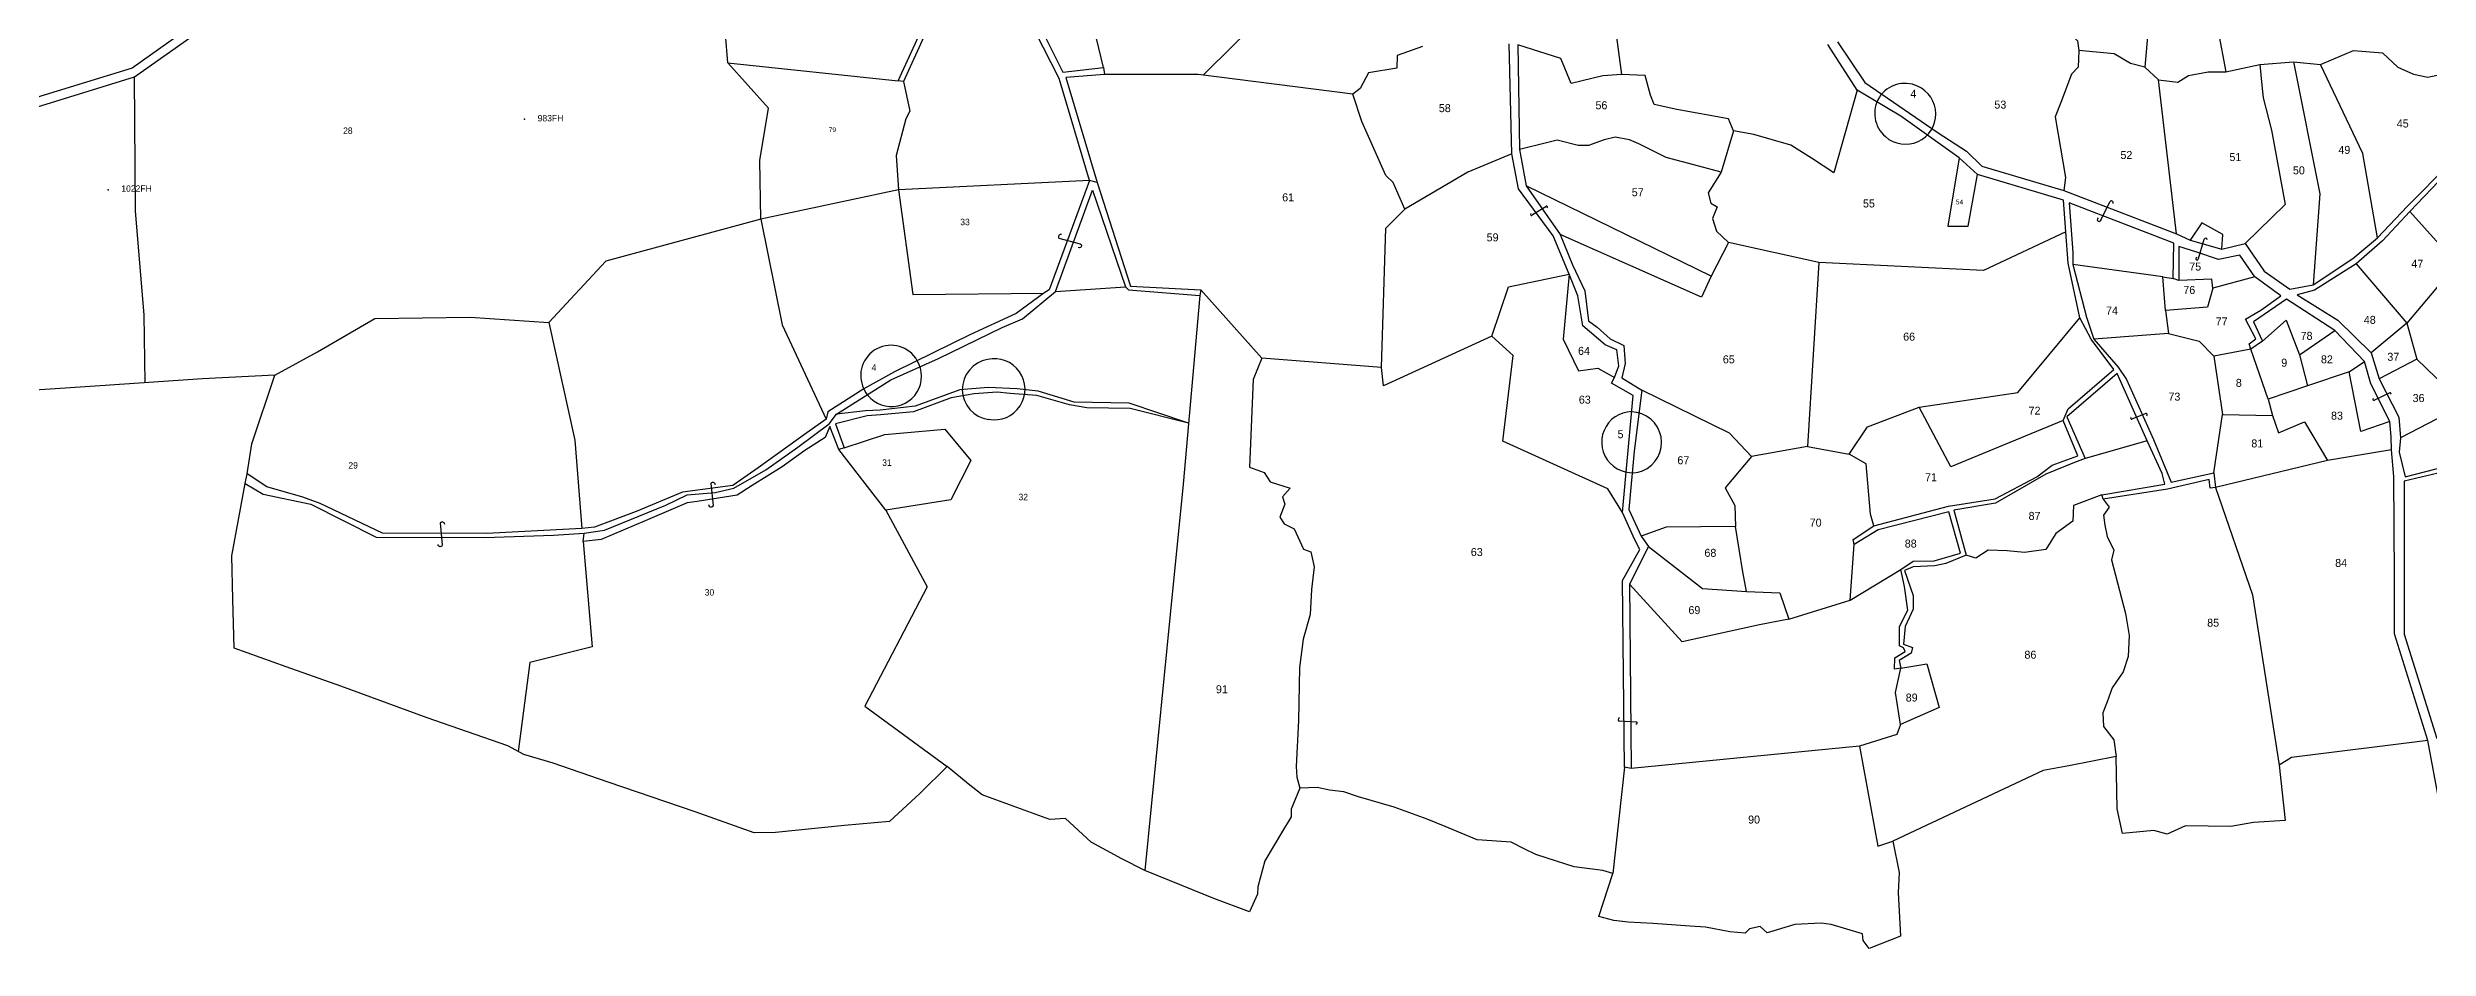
# Model space of a CAD drawing. Extents: x 149058 to 155632, y 177514 to 180719.
# Drawn here: x 152835 to 154323, y 177514 to 178077 of the extents above; entities that cross this region are included whole.
import ezdxf

# ---------------------------------------------------------------- set-up
doc = ezdxf.new("R2010")
doc.units = 0
doc.header["$MEASUREMENT"] = 0
for name, color, linetype in [('BORDER-B', 3, 'CONTINUOUS'), ('LINK', 4, 'CONTINUOUS'), ('NO', 1, 'CONTINUOUS'), ('PARCEL', 6, 'CONTINUOUS'), ('ROAD', 2, 'CONTINUOUS'), ('TRIG-P', 2, 'CONTINUOUS'), ('TRIG-T', 1, 'CONTINUOUS')]:
    doc.layers.add(name, color=color, linetype=linetype)

msp = doc.modelspace()

# ---------------------------------------------------------------- linework, layer by layer
at = {"layer": 'BORDER-B'}
for points in [[(153491, 177992.7), (153486.1, 177993.9), (153366.8, 177988), (153280.7, 177969.6), (153280.2, 178006.4), (153285.6, 178039.1), (153260.1, 178067.4), (153254.4, 178139.3)], [(153491, 177992.7), (153486.1, 177993.9), (153366.8, 177988), (153280.7, 177969.6), (153280.2, 178006.4), (153285.6, 178039.1), (153260.1, 178067.4), (153254.4, 178139.3)], [(153814.4, 178091.1), (153818.6, 178060.1), (153806.9, 178059.4), (153787.3, 178054.5), (153780.7, 178070.2), (153753.9, 178078.7)], [(153814.4, 178091.1), (153818.6, 178060.1), (153806.9, 178059.4), (153787.3, 178054.5), (153780.7, 178070.2), (153753.9, 178078.7)], [(153694.2, 178077.6), (153678.5, 178072), (153678.2, 178064.2), (153660.6, 178061.2), (153655.3, 178051.4), (153650.8, 178047.8), (153554.1, 178060.2), (153495.6, 178060.2), (153471.4, 178058.3), (153491, 177992.7), (153511.9, 177927.7), (153555.7, 177925.4), (153555.1, 177921.9), (153544.7, 177804), (153536.5, 177722.4), (153520.7, 177562.4)], [(153694.2, 178077.6), (153678.5, 178072), (153678.2, 178064.2), (153660.6, 178061.2), (153655.3, 178051.4), (153650.8, 178047.8), (153554.1, 178060.2), (153495.6, 178060.2), (153471.4, 178058.3), (153491, 177992.7)], [(153491, 177992.7), (153511.9, 177927.7), (153555.7, 177925.4), (153555.1, 177921.9), (153544.7, 177804), (153536.5, 177722.4), (153520.7, 177562.4)], [(153132.7, 177634.9), (153122.6, 177640.2), (153072.3, 177657.8), (153018.2, 177677.7), (152984.2, 177689.8), (152951.6, 177701.3), (152950.7, 177732.1), (152950.2, 177759.2), (152958.5, 177804.4), (152959.7, 177810.5), (152962.7, 177829.2), (152977.1, 177872.1), (152931.9, 177869.8), (152867.9, 177865.4), (152801.9, 177861.1)], [(154329.9, 177604.4), (154322.7, 177643.6), (154237.4, 177633.1), (154229.6, 177628.3), (154233.5, 177593.7), (154213.6, 177592.3), (154199.5, 177589.8), (154171.2, 177590.3), (154159.6, 177585), (154151.3, 177587.4), (154131.8, 177585.5), (154128.4, 177601), (154127.9, 177633.6), (154098.2, 177627.8), (154082.2, 177624.9), (153988.2, 177580.6), (153992.1, 177561.1), (153991.6, 177548.5), (153993.1, 177521.2), (153973.4, 177513.6)], [(153520.7, 177562.4), (153506.4, 177569.6), (153487.2, 177580), (153471.2, 177594.9), (153461.3, 177594.2), (153438.5, 177602.5), (153419.1, 177609.7), (153410.3, 177616.6), (153397.3, 177627.3), (153380.4, 177610.6), (153361.2, 177593), (153333.1, 177590.5), (153290, 177586.1), (153276.6, 177586), (153239.8, 177599), (153185.3, 177617.5), (153151, 177629.5), (153132.7, 177634.9)], [(153973.4, 177513.6), (153969.7, 177518.5), (153969.3, 177522.7), (153949.6, 177528.5), (153943.5, 177529.4), (153927.1, 177528.5), (153909.7, 177523.4), (153905.3, 177527.3), (153898.6, 177525.9), (153896, 177523.1), (153886.4, 177523.9), (153871.1, 177526.9), (153861.6, 177527.6), (153838.2, 177529.2), (153822.9, 177530.1), (153813.9, 177531), (153804.6, 177533.6), (153813.2, 177560.5), (153807.1, 177562.3), (153789.1, 177564.6), (153772.2, 177570), (153765.2, 177572.3), (153758.2, 177575.7), (153749.7, 177580.1), (153728.4, 177581.5), (153708.4, 177589.9), (153697.3, 177594.5), (153676.5, 177602), (153654.4, 177608.5), (153645.2, 177611.5), (153636.1, 177612.5), (153628.5, 177614.3), (153617.6, 177613.8), (153612.3, 177600.6), (153612.3, 177595.8), (153606.2, 177585.8), (153595.8, 177568.4), (153591.4, 177552.2), (153591.2, 177547.6), (153586.1, 177536.5), (153563.8, 177544.8), (153543.9, 177552.9), (153520.7, 177562.4)]]:
    msp.add_lwpolyline(points, dxfattribs=at)
at = {"layer": 'LINK'}
for points in [[(153771.4, 177977.4), (153763.1, 177972.3)], [(154118.3, 177969.1), (154123.9, 177980.6)], [(154179.2, 177945.1), (154182.9, 177957.1)], [(154298.8, 177861), (154289.2, 177856.4)], [(154146.3, 177848.2), (154137.7, 177844.6)], [(153827.8, 177655.2), (153817.4, 177655.7)]]:
    msp.add_lwpolyline(points, dxfattribs=at)
for points in [[(153468.7, 177960, 0.694851), (153467, 177957.7), (153480.4, 177954.2, -1.008348), (153479.2, 177951.9)], [(153252.4, 177803.6, 0.694851), (153249.6, 177804.4), (153250.9, 177790.7, -1.008348), (153248.3, 177791)], [(153083.2, 177778.8, 0.694851), (153080.4, 177779.7), (153081.7, 177765.9, -1.008348), (153079.1, 177766.3)]]:
    msp.add_lwpolyline(points, format="xyb", dxfattribs=at)
for centre, radius, start, end in [((153762.5, 177972.7), 0.669, 116.9231, 320.8074), ((153771.9, 177977.3), 0.483, 293.6479, 161.5822), ((154117.2, 177969.5), 1.21, 124.8278, 344.1199), ((154124.8, 177979.9), 1.16, 334.8501, 143.2438), ((154183.8, 177956.8), 0.948, 1.3592, 162.3873), ((154178.4, 177944.9), 0.818, 98.5343, 10.4136), ((154288.9, 177857), 0.66, 119.0275, 295.3541), ((154299.1, 177860.6), 0.5, 297.4998, 130.4107), ((154137.6, 177845.3), 0.742, 133.3543, 275.4169), ((154146.3, 177847.3), 0.897, 317.9874, 92.065), ((153817.7, 177656.7), 1.08, 108.691, 255.7162), ((153827.9, 177654.6), 0.558, 231.6554, 101.1323)]:
    msp.add_arc(centre, radius, start, end, dxfattribs=at)
at = {"layer": 'PARCEL'}
for points in [[(154202, 178164), (154201.2, 178150.6), (154202.4, 178139.7), (154203.9, 178130.3), (154206.1, 178122.1), (154207.2, 178115.7), (154203.9, 178110.8), (154200.9, 178105.9), (154200.5, 178101.1), (154191.5, 178087.2), (154196.3, 178061.8)], [(153494.9, 178064.5), (153487.4, 178095.5), (153528.5, 178130.9), (153561.5, 178124.4), (153563.5, 178141.9), (153583.2, 178146.1), (153592.2, 178140.1), (153596.4, 178098.5), (153557.3, 178059.8)], [(154152.6, 178144), (154145.7, 178064.8)], [(154071.8, 178083.1), (154098.4, 178086.9), (154103.7, 178081.2), (154104.4, 178075.2), (154104, 178064.8), (154099.9, 178060.3), (154093.2, 178042.6), (154089.8, 178033.6), (154096.2, 177995.8), (154095.2, 177987.5)], [(154165.5, 177960.5), (154154.3, 178056.9), (154145.7, 178064.8), (154136.7, 178067), (154126.5, 178073), (154104.4, 178075.2)], [(154154.3, 178056.9), (154166.3, 178055.4), (154173, 178059.5), (154185.4, 178061.8), (154196.3, 178061.8), (154217.7, 178066.3), (154238.7, 178068.1), (154255.5, 178066.3), (154276.2, 178075.2), (154294.2, 178073.7), (154303.9, 178064.8), (154313.7, 178060.3), (154322.7, 178058.4), (154336.2, 178061.4)], [(152896, 177867.3), (152895.3, 177909.8), (152890, 177974.7), (152889.4, 178058.7)], [(153260.1, 178067.4), (153366.7, 178056.1)], [(153966, 178050.3), (153951.3, 177998.6), (153937.5, 178007.8), (153924.4, 178016), (153901.4, 178022.6), (153888.6, 178024.9), (153885.6, 178032.4), (153853.2, 178038.3), (153839.1, 178041.3), (153836.8, 178047.2), (153833.5, 178059.6), (153818.6, 178060.1)], [(154217.7, 178066.3), (154218.9, 178053.5), (154219.6, 178045.6), (154224.9, 178025.4), (154233.5, 177978.9), (154208.4, 177954.4)], [(154238.7, 178068.1), (154255.2, 177985.6), (154251, 177928.7)], [(154291.2, 177957.9), (154281.9, 178010.7), (154255.5, 178066.3)], [(153369.9, 178055.7), (153374, 178037.2), (153371.3, 178032.5), (153365.3, 178009.5), (153366.8, 177988)], [(153750.2, 178010.5), (153722.6, 177999), (153683.2, 177976), (153676, 177992.7), (153671.4, 177997), (153656.3, 178030.8), (153650.8, 178047.8)], [(153888.6, 178024.9), (153881, 177999), (153866.9, 178002.9), (153846.6, 178008.2), (153829.5, 178016.7), (153823.6, 178019.3), (153814.8, 178020.9), (153807.9, 178019.3), (153798, 178015.7), (153791.5, 178015.7), (153778.4, 178019), (153771.8, 178017.3), (153754.9, 178013.2)], [(153881, 177999), (153872.8, 177986.2), (153874.5, 177979.6), (153878.4, 177977.3), (153875.5, 177970.1), (153878.1, 177962.2), (153885.6, 177955), (153874.8, 177934), (153868.6, 177920.9), (153780.3, 177960)], [(154029.8, 178008), (154022.6, 177965.3), (154035.4, 177965.3), (154041.2, 177997.5)], [(153366.8, 177988), (153375.7, 177922.5), (153457.7, 177923.3)], [(153874.8, 177934), (153759.1, 177990.5)], [(153280.7, 177969.6), (153184, 177943.4), (153148.2, 177905.1)], [(153280.7, 177969.6), (153294.2, 177903.5), (153321.6, 177844.5)], [(153737.6, 177896.5), (153670, 177865.4), (153668.7, 177876.8), (153671.3, 177964.1), (153683.2, 177976)], [(154311.4, 177974.5), (154340.7, 177941.7)], [(154096.3, 177961.7), (154045, 177937.5), (153941.9, 177942.5), (153885.6, 177955)], [(154193.8, 177950.9), (154194.5, 177960.1), (154181.4, 177967.3), (154174, 177956.6)], [(154362.3, 177962.3), (154340.7, 177941.7), (154309.4, 177904.7), (154287.2, 177886.1)], [(153941.9, 177942.5), (153935, 177827.6), (153961, 177822.6), (153972.4, 177839.9), (154004.8, 177852.2), (154066.4, 177861.3), (154105.1, 177908)], [(154156.9, 177933.5), (154100.7, 177941.3)], [(154277.8, 177941.8), (154309.4, 177904.7)], [(153464.9, 177924.4), (153508.7, 177927.3)], [(153668.7, 177876.8), (153593.8, 177882.7), (153555.7, 177925.4)], [(153819.3, 177786.2), (153810.1, 177801.1), (153744.5, 177830.9), (153751, 177884.4), (153737.6, 177896.5), (153748.1, 177927.4), (153786, 177935.3), (153782.2, 177894.6), (153791.7, 177874.9), (153803.9, 177876.5), (153814.3, 177870.6)], [(154188.2, 177926.5), (154184.8, 177914.6), (154158.7, 177912.5), (154156.9, 177933.5), (154163.5, 177932.5)], [(154214.5, 177933.7), (154188.2, 177926.5), (154187.6, 177932.2), (154167, 177931.3)], [(154158.7, 177912.5), (154160.5, 177898.2), (154113.9, 177894.6)], [(152977.1, 177872.1), (153003.7, 177886.6), (153039.5, 177907.6), (153099.2, 177908.4), (153148.2, 177905.1), (153164.6, 177831.5), (153168.9, 177776.3)], [(154160.5, 177898.2), (154179.7, 177893.4), (154188.8, 177884)], [(154219.2, 177893.4), (154234, 177906.4), (154242.5, 177884.9), (154264.4, 177900.1)], [(154309.4, 177904.7), (154315.8, 177882.2), (154345.3, 177853.6), (154345.5, 177818.2)], [(153593.8, 177882.7), (153588.5, 177869.3), (153586.2, 177814.5), (153595.4, 177811.2), (153599, 177805.3), (153611.5, 177801.4), (153606.9, 177796.1), (153608.2, 177791.5), (153605.2, 177783.3), (153607.9, 177779.1), (153614.1, 177776.1), (153620, 177763.3), (153624.6, 177761.7), (153626.6, 177752.2), (153624.9, 177738.1), (153624, 177722.4), (153619.7, 177707), (153617.4, 177689.3), (153616.7, 177656.2), (153615.4, 177627.3), (153615.8, 177620.8), (153617.6, 177613.8)], [(154222.8, 177857.2), (154211.9, 177888.4), (154188.8, 177884), (154194.2, 177847.5)], [(154242.5, 177884.9), (154247.4, 177865.4)], [(154298.8, 177843.2), (154280.8, 177836.9), (154273.5, 177874.2), (154283.1, 177880.6)], [(154315.8, 177882.2), (154292.1, 177869.8)], [(154273.5, 177874.2), (154247.4, 177865.4), (154222.8, 177857.2), (154225.5, 177846.9)], [(153935, 177827.6), (153899.9, 177821.2), (153886.2, 177835.8), (153831.3, 177862.8)], [(154094.6, 177843.8), (154024.4, 177814.8), (154004.8, 177852.2)], [(154345.3, 177853.6), (154305.5, 177833)], [(153332.8, 177826.7), (153358.2, 177835), (153395.8, 177838.3), (153412, 177818.8), (153399.6, 177794.2), (153358.8, 177787.7), (153329.6, 177825.7)], [(154188.9, 177811), (154194.2, 177847.5), (154225.5, 177846.9), (154229.2, 177836), (154245.6, 177843), (154259.8, 177818.7)], [(153899.9, 177821.2), (153883.5, 177801.6), (153889.4, 177790.6), (153889.9, 177777.4), (153846.5, 177777), (153830.9, 177771.5)], [(153976.4, 177777.9), (153974.3, 177785.2), (153971.5, 177816.6), (153961, 177822.6)], [(154147.2, 177831.1), (154108.4, 177820)], [(154300, 177825.5), (154259.8, 177818.7), (154189.8, 177801.9)], [(154118.9, 177797.3), (154101.2, 177790.5), (154100.7, 177780.9), (154090.2, 177773.1), (154083.8, 177763.1), (154070.6, 177761.3), (154059.7, 177762.2), (154047.8, 177762.7), (154040.1, 177757.6), (154034, 177759.6)], [(154119.8, 177794.6), (154123.5, 177789.6), (154119.9, 177784.5), (154120.8, 177778.2), (154122.2, 177771.3), (154126.3, 177762.7), (154124.9, 177756.7), (154133.6, 177723), (154135.9, 177709.3), (154135.4, 177696.1), (154132.2, 177686.5), (154125.4, 177676.5), (154122.2, 177667.8), (154119.4, 177661), (154119.9, 177652.3), (154126.3, 177644.1), (154127.9, 177633.6)], [(154189.8, 177801.9), (154213, 177734.8), (154229.6, 177628.3)], [(153358.8, 177787.7), (153384.7, 177739.8), (153345.8, 177665.2), (153397.3, 177627.3)], [(153835.5, 177765), (153869.3, 177738.7), (153896.7, 177736.8), (153894.4, 177749.1), (153889.9, 177777.4)], [(153169.7, 177768), (153175.3, 177702.2), (153136.4, 177692.5), (153129.1, 177636.8)], [(153896.7, 177736.8), (153917.7, 177735.9), (153923.2, 177719.5), (153961.5, 177731.4), (153964.1, 177766.2)], [(153961.5, 177731.4), (153993.3, 177750.5)], [(153923.2, 177719.5), (153904.9, 177715.9), (153856.6, 177705.4), (153823.6, 177741.4)], [(153993.3, 177688.9), (154009.5, 177691.5), (154017.2, 177664.2), (153993.1, 177653.7), (153989.9, 177673.7), (153993.3, 177688.9)], [(153993.1, 177653.7), (153990.8, 177647.3), (153967.5, 177640), (153978.9, 177577.5), (153988.2, 177580.6)], [(153820.5, 177626.9), (153813.2, 177560.5)], [(153967.5, 177640), (153824.7, 177626.1)]]:
    msp.add_lwpolyline(points, dxfattribs=at)
for centre, radius, start, end in [((153995.7, 178035.8), 18.8, 64.773, 230.3628), ((153996.2, 178035.4), 18.9, 228.3712, 66.7645), ((153362.1, 177871.9), 18.9, 29.326, 205.955), ((153362.3, 177871.4), 18.9, 204.1786, 31.1024), ((153425.6, 177863.2), 18.9, 99.4425, 262.3301), ((153426.8, 177863.3), 19.1, 258.8184, 102.9542), ((153825.4, 177830.2), 19.1, 91.1416, 289.6447), ((153824.5, 177830), 19.2, 292.2529, 88.5335)]:
    msp.add_arc(centre, radius, start, end, dxfattribs=at)
at = {"layer": 'ROAD'}
for points in [[(153167.8, 178201.4), (153098.7, 178170.8), (153100.5, 178230.3), (153096.2, 178231.4), (153096.2, 178168.7), (153052.8, 178151.8), (153022, 178135.3), (152978.9, 178114.9), (152945.6, 178104.9), (152928.8, 178093), (152887.9, 178064), (152778.2, 178030.5)], [(152779.3, 178024.7), (152889.4, 178058.7), (152948.8, 178100.5), (152980, 178108.8), (153036, 178135.3), (153057.1, 178146.8), (153106.2, 178165.7), (153172.4, 178196.5)], [(153396.5, 178114.1), (153369.9, 178055.7), (153366.7, 178056.1), (153394.7, 178117.7)], [(153486.1, 177993.9), (153467.2, 178057.7), (153437.3, 178116.6)], [(153458.7, 178083.3), (153469.5, 178061.5), (153494.9, 178064.5), (153495.6, 178060.2)], [(153753.9, 178078.7), (153754.9, 178013.2), (153759.1, 177990.5), (153780.3, 177960), (153788.1, 177941.1), (153795.8, 177924.9), (153798.1, 177906), (153803.5, 177902.1), (153811.6, 177894.8), (153820.1, 177890.6), (153820.9, 177879.4), (153818.9, 177870.5), (153831.3, 177862.8), (153826.6, 177824.6), (153823.2, 177788.1), (153830.9, 177771.5), (153835.5, 177765), (153823.6, 177741.4), (153824.7, 177626.1), (153820.5, 177626.9), (153819.3, 177743.8), (153830.1, 177763), (153827, 177769.2), (153819.3, 177786.2), (153825.9, 177859.4), (153812.4, 177867.1), (153814.3, 177870.6), (153816.9, 177877.9), (153815.8, 177887.9), (153808.4, 177891), (153794.5, 177902.9), (153791.4, 177921.8), (153786, 177935.3), (153776, 177959.2), (153754.4, 177988.6), (153750.2, 178010.5), (153748.4, 178079.3)], [(154322.7, 177643.6), (154301.7, 177710.4), (154301.7, 177745.7), (154301.4, 177808.8), (154300, 177825.5), (154299.7, 177833.6), (154298.8, 177843.2), (154286.9, 177866.6), (154283.1, 177880.6), (154264.4, 177900.1), (154234.3, 177919.7), (154213.6, 177905.4), (154219.2, 177893.4), (154211.9, 177888.4), (154211, 177891.7), (154215.1, 177894.9), (154208.7, 177907.1), (154218.3, 177912.7), (154230.8, 177921.7), (154214.5, 177933.7), (154205.1, 177947.1), (154191.7, 177944.5), (154178.3, 177949.1), (154167, 177952.6), (154167, 177931.3), (154163.5, 177932.5), (154163.8, 177954.7), (154098.4, 177979.8), (154100.7, 177948.8), (154100.7, 177941.3), (154109.2, 177908.3), (154113.9, 177894.6), (154129.1, 177877.1), (154134.3, 177869.5), (154151.2, 177831.9), (154162.1, 177805.1), (154188.9, 177811), (154189.8, 177801.9), (154186.6, 177801.4), (154186, 177806.9), (154159.8, 177800.8), (154119.8, 177794.6), (154118.9, 177797.3), (154158.3, 177804), (154156.6, 177810.7), (154147.2, 177831.1), (154128.5, 177873.1), (154097, 177846), (154108.4, 177820), (154101.7, 177817.4), (154083.9, 177810.1), (154052.4, 177792), (154026.4, 177787.6), (154034, 177759.6), (154021.4, 177754.4), (154014.4, 177752.9), (154000.9, 177752.2), (153995.6, 177749.9), (154000.9, 177734.4), (154000.9, 177725.7), (153995.9, 177714.9), (153995, 177703.8), (154000.6, 177701.8), (153999.7, 177698.3), (153992.1, 177693.6), (153993.3, 177688.9), (153989.2, 177688.3), (153989.5, 177695.3), (153995.9, 177699.4), (153995, 177701.5), (153992.4, 177702.9), (153992.4, 177714.9), (153997.7, 177725.1), (153995.6, 177740), (153993.3, 177750.5), (154000.9, 177755.7), (154014, 177756), (154030.6, 177760.7), (154023.3, 177786.6), (153979, 177775.3), (153964.1, 177766.2), (153963.5, 177769.4), (153976.4, 177777.9), (154023, 177790.2), (154052.2, 177794.8), (154078.2, 177808.5), (154087.8, 177815.8), (154103.9, 177821.7), (154094.6, 177843.8), (154097.8, 177851.1), (154126.4, 177875.6), (154112.1, 177894.6), (154105.1, 177908), (154097.8, 177942.1), (154096.3, 177961.7), (154094.9, 177981.5), (154041.2, 177997.5), (154029.8, 178008), (153993.3, 178034), (153966, 178050.3), (153947.6, 178078.9)], [(153953.6, 178080.5), (153970.8, 178055.2), (154016.6, 178023.7), (154034.3, 178012.2), (154043.9, 178002.8), (154095.2, 177987.5), (154165.5, 177960.5), (154174, 177956.6), (154193.8, 177950.9), (154208.4, 177954.4), (154220.3, 177937.2), (154236.4, 177925.8), (154251, 177928.7), (154275.8, 177945), (154291.2, 177957.9), (154309.9, 177977.7), (154335.9, 178004)], [(154338.2, 178002.5), (154311.4, 177974.5), (154294.2, 177956.1), (154277.8, 177941.8), (154251.8, 177925.2), (154241, 177922.3), (154266.4, 177906.5), (154287.2, 177886.1), (154292.1, 177869.8), (154304.4, 177845.9), (154305.5, 177833), (154304.7, 177824), (154308.4, 177808.5), (154345.5, 177818.2)], [(152958.5, 177804.4), (152969.8, 177797.6), (152999.5, 177791.5), (153040.4, 177770.9), (153108.1, 177770.5), (153151.2, 177772), (153170.4, 177773.4), (153183, 177775.2), (153221.4, 177790.8), (153234.8, 177797.3), (153252.2, 177798.7), (153264, 177801.4), (153284, 177813), (153303.9, 177827.1), (153323.4, 177841.6), (153328.1, 177847.7), (153362.1, 177869.1), (153391.8, 177882.5), (153431.6, 177902), (153444.3, 177907.4), (153464.9, 177924.4), (153488.1, 177987.7), (153508.7, 177927.3), (153510.5, 177925.5), (153555.1, 177921.9)], [(153486.1, 177993.9), (153460.9, 177925.5), (153457.7, 177923.3), (153440.3, 177910.7), (153411.4, 177897.3), (153388.5, 177886.1), (153364.3, 177874.1), (153345.1, 177863.6), (153322.7, 177849.2), (153321.6, 177844.5), (153309.6, 177836.1), (153279.2, 177814.1), (153263.3, 177803.2), (153231.8, 177798.9), (153202.9, 177786.9), (153176.9, 177777), (153168.9, 177776.3), (153109.6, 177773), (153044.4, 177773.4), (153005.3, 177791.9), (152994.5, 177795.8), (152972, 177802.3), (152959.7, 177810.5)], [(153548, 177842), (153511.6, 177851.3), (153484.5, 177851.7), (153473.6, 177853.5), (153453.3, 177859.3), (153436.7, 177860.7), (153428.4, 177861.5), (153414.2, 177860.4), (153399.8, 177857.9), (153376.2, 177849.2), (153355.6, 177847.4), (153347.3, 177846.6), (153327.4, 177841.6), (153332.8, 177826.7), (153329.6, 177825.7), (153323.8, 177840.1), (153320.9, 177833.2), (153308.2, 177824.9), (153294.1, 177814.8), (153275.3, 177803.2), (153265.9, 177797.1), (153240.9, 177793.1), (153234.8, 177792.2), (153208.4, 177781), (153180.9, 177769.4), (153169.7, 177768), (153170.4, 177773.4)], [(153548, 177842), (153510.9, 177854.6), (153476.5, 177855.3), (153454.1, 177862.2), (153441, 177863.6), (153422.9, 177864.4), (153405.2, 177862.9), (153377.3, 177852.8), (153355.3, 177850.3), (153346.2, 177849.9), (153328.1, 177847.7)], [(154346.7, 177815), (154307.9, 177805.9), (154307.9, 177710.2), (154328.3, 177644.9)]]:
    msp.add_lwpolyline(points, dxfattribs=at)
at = {"layer": 'TRIG-P'}
for p in [(153133.1, 178032.1), (152872.8, 177988.1)]:
    msp.add_point(p, dxfattribs=at)

# ---------------------------------------------------------------- texts
at = {"layer": 'NO'}
for s, height, p in [('56', 5, (153802.4, 178038.4)), ('4', 5, (153999.2, 178045.6)), ('53', 5, (154051.7, 178038.8)), ('58', 5, (153704.5, 178036.6)), ('45', 5, (154303.2, 178027)), ('28', 4, (153019.7, 178023)), ('79', 3, (153323.2, 178024.1)), ('49', 5, (154266.7, 178010.5)), ('52', 5, (154130.5, 178007.3)), ('51', 5, (154198.6, 178006)), ('50', 5, (154238.3, 177997.7)), ('61', 5, (153606.6, 177980.8)), ('57', 5, (153825.1, 177984)), ('33', 4, (153405.4, 177965.9)), ('55', 5, (153969.6, 177977)), ('54', 3, (154027.6, 177978.9)), ('59', 5, (153734.4, 177955.8)), ('75', 5, (154173.5, 177937.5)), ('47', 5, (154312.3, 177939.3)), ('76', 5, (154169.8, 177922.9)), ('74', 5, (154121.5, 177910)), ('66', 5, (153994.7, 177893.7)), ('77', 5, (154190, 177903.2)), ('78', 5, (154243.1, 177894.2)), ('48', 5, (154282.6, 177904.2)), ('64', 5, (153791.5, 177884.8)), ('65', 5, (153882, 177879.5)), ('9', 5, (154231, 177877.4)), ('82', 5, (154255.8, 177879.5)), ('37', 5, (154297.3, 177881.1)), ('4', 4, (153350, 177874.9)), ('8', 5, (154202.6, 177864.8)), ('63', 5, (153792, 177854.3)), ('72', 5, (154073.1, 177847.4)), ('73', 5, (154160.5, 177856.2)), ('36', 5, (154313.1, 177855.3)), ('5', 5, (153816.2, 177832.7)), ('83', 5, (154262.1, 177844.3)), ('67', 5, (153853.6, 177816.4)), ('81', 5, (154212.3, 177826.9)), ('29', 4, (153023, 177813.7)), ('31', 4, (153356.6, 177815.4)), ('71', 5, (154008.4, 177805.8)), ('32', 4, (153441.8, 177793.9)), ('70', 5, (153936.3, 177777.4)), ('87', 5, (154073.1, 177781.6)), ('63', 5, (153724.5, 177759)), ('68', 5, (153870.5, 177758.5)), ('88', 5, (153995.7, 177764.3)), ('84', 5, (154264.7, 177752.2)), ('30', 4, (153245.7, 177734.3)), ('69', 5, (153860.5, 177722.7)), ('85', 5, (154184.7, 177714.8)), ('86', 5, (154070.5, 177694.8)), ('91', 5, (153565.2, 177673.2)), ('89', 5, (153996.3, 177668)), ('90', 5, (153897.8, 177591.7))]:
    msp.add_text(s, height=height, dxfattribs=at).set_placement(p)
at = {"layer": 'TRIG-T'}
for s, p in [('983FH', (153141.3, 178030.8)), ('1022FH', (152881.1, 177986.8))]:
    msp.add_text(s, height=4, dxfattribs=at).set_placement(p)

doc.saveas('drawing.dxf')
